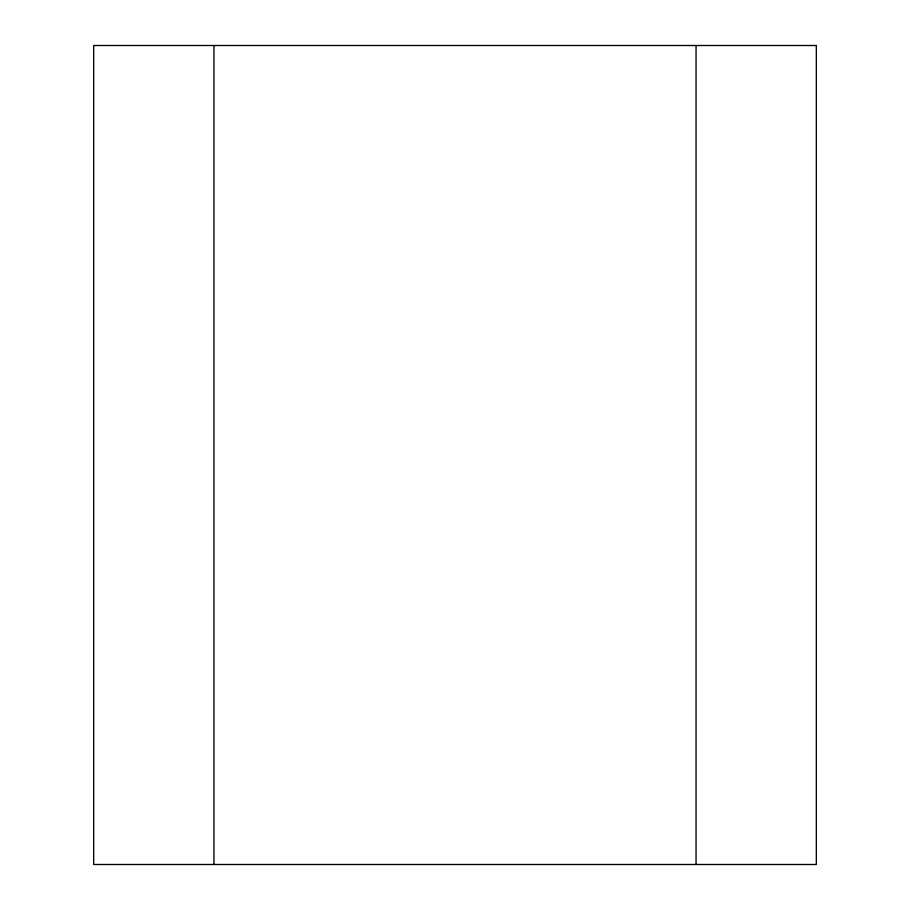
<?xml version="1.0" encoding="UTF-8"?>
<svg xmlns="http://www.w3.org/2000/svg" width="910" height="910" viewBox="0 0 910 910"><rect width="100%" height="100%" fill="white"/><g stroke="black" fill="none" stroke-linecap="round" stroke-linejoin="round"><path stroke-width="1.36" d="M696.048 45.5L696.048 864.5M213.952 45.5L213.952 864.5M816.327 45.5L93.673 45.5L93.673 864.5L816.327 864.5L816.327 45.5"/></g></svg>
